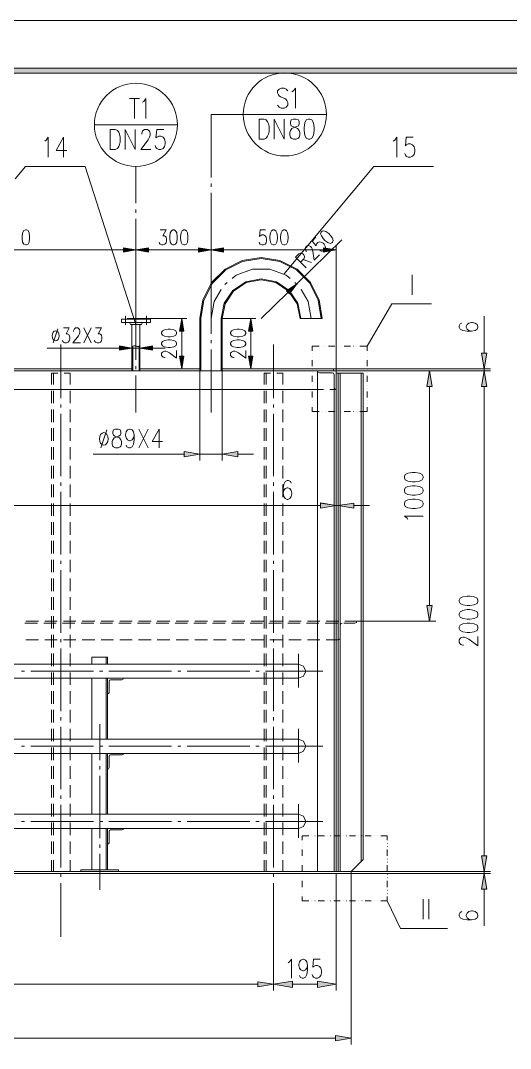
# Model space of a CAD drawing. Header units: millimetres. Extents: x 0 to 829, y 0 to 586.
# Drawn here: x 450.8 to 547.3, y 383.3 to 585.6 of the extents above; entities that cross this region are included whole.
import ezdxf

# ---------------------------------------------------------------- set-up
doc = ezdxf.new("R2010")
doc.units = ezdxf.units.MM

msp = doc.modelspace()

# ---------------------------------------------------------------- hatches: boundary and pattern name
h = msp.add_hatch(color=0)
h.dxf.hatch_style = 2
h.paths.add_polyline_path([(819.788528, 576.266028), (818.80075, 575.281778), (25.142472, 575.281778), (24.154694, 576.266028)])
h = msp.add_hatch(color=0)
h.dxf.hatch_style = 2
h.paths.add_polyline_path([(471.1065, 540.882417), (473.572417, 540.473194), (471.1065, 540.060444)])
h = msp.add_hatch(color=0)
h.dxf.hatch_style = 2
h.paths.add_polyline_path([(476.038333, 540.868306), (473.572417, 540.459083), (476.038333, 540.049861)])
h = msp.add_hatch(color=0)
h.dxf.hatch_style = 2
h.paths.add_polyline_path([(485.894944, 540.868306), (488.360861, 540.459083), (485.894944, 540.049861)])
h = msp.add_hatch(color=0)
h.dxf.hatch_style = 2
h.paths.add_polyline_path([(490.826778, 540.868306), (488.360861, 540.459083), (490.826778, 540.049861)])
h = msp.add_hatch(color=0)
h.dxf.hatch_style = 2
h.paths.add_polyline_path([(510.543528, 540.868306), (513.009444, 540.459083), (510.543528, 540.049861)])
h = msp.add_hatch(color=0)
h.dxf.hatch_style = 2
h.paths.add_polyline_path([(503.230444, 532.398111), (505.283611, 533.823333), (503.805472, 531.808972)])
h = msp.add_hatch(color=0)
h.dxf.hatch_style = 2
h.paths.add_polyline_path([(482.162556, 524.481778), (482.575306, 526.947694), (482.984528, 524.481778)])
h = msp.add_hatch(color=0)
h.dxf.hatch_style = 2
h.paths.add_polyline_path([(495.758611, 524.481778), (496.167833, 526.947694), (496.580583, 524.481778)])
h = msp.add_hatch(color=0)
h.dxf.hatch_style = 2
h.paths.add_polyline_path([(470.319806, 521.571361), (472.782194, 521.158611), (470.319806, 520.749389)])
h = msp.add_hatch(color=0)
h.dxf.hatch_style = 2
h.paths.add_polyline_path([(476.825028, 521.571361), (474.359111, 521.158611), (476.825028, 520.749389)])
h = msp.add_hatch(color=0)
h.dxf.hatch_style = 2
h.paths.add_polyline_path([(541.647944, 520.167306), (542.163, 517.087556), (542.674528, 520.167306)])
h = msp.add_hatch(color=0)
h.dxf.hatch_style = 2
h.paths.add_polyline_path([(482.162556, 519.553472), (482.575306, 517.087556), (482.984528, 519.553472)])
h = msp.add_hatch(color=0)
h.dxf.hatch_style = 2
h.paths.add_polyline_path([(495.758611, 519.553472), (496.167833, 517.087556), (496.580583, 519.553472)])
h = msp.add_hatch(color=0)
h.dxf.hatch_style = 2
h.paths.add_polyline_path([(530.867056, 513.612694), (531.382111, 516.692444), (531.893639, 513.612694)])
h = msp.add_hatch(color=0)
h.dxf.hatch_style = 2
h.paths.add_polyline_path([(541.647944, 513.612694), (542.163, 516.692444), (542.674528, 513.612694)])
h = msp.add_hatch(color=0)
h.dxf.hatch_style = 2
h.paths.add_polyline_path([(541.647944, 513.612694), (542.163, 516.692444), (542.674528, 513.612694)])
h = msp.add_hatch(color=0)
h.dxf.hatch_style = 2
h.paths.add_polyline_path([(483.086833, 500.785694), (486.166583, 500.270639), (483.086833, 499.759111)])
h = msp.add_hatch(color=0)
h.dxf.hatch_style = 2
h.paths.add_polyline_path([(493.634889, 500.785694), (490.555139, 500.270639), (493.634889, 499.759111)])
h = msp.add_hatch(color=0)
h.dxf.hatch_style = 2
h.paths.add_polyline_path([(509.926167, 490.657444), (513.009444, 490.142389), (509.926167, 489.630861)])
h = msp.add_hatch(color=0)
h.dxf.hatch_style = 2
h.paths.add_polyline_path([(509.926167, 490.643333), (513.009444, 490.131806), (509.926167, 489.61675)])
h = msp.add_hatch(color=0)
h.dxf.hatch_style = 2
h.paths.add_polyline_path([(516.484306, 490.643333), (513.401028, 490.131806), (516.484306, 489.61675)])
h = msp.add_hatch(color=0)
h.dxf.hatch_style = 2
h.paths.add_polyline_path([(530.867056, 470.478556), (531.382111, 467.398806), (531.893639, 470.478556)])
h = msp.add_hatch(color=0)
h.dxf.hatch_style = 2
h.paths.add_polyline_path([(517.101667, 467.385753), (517.088614, 467.398806), (517.101667, 467.411858), (517.114719, 467.398806)])
h = msp.add_hatch(color=0)
h.dxf.hatch_style = 2
h.paths.add_polyline_path([(541.647944, 421.181389), (542.163, 418.101639), (542.674528, 421.181389)])
h = msp.add_hatch(color=0)
h.dxf.hatch_style = 2
h.paths.add_polyline_path([(541.647944, 421.181389), (542.163, 418.101639), (542.674528, 421.181389)])
h = msp.add_hatch(color=0)
h.dxf.hatch_style = 2
h.paths.add_polyline_path([(541.647944, 414.626778), (542.163, 417.706528), (542.674528, 414.626778)])
h = msp.add_hatch(color=0)
h.dxf.hatch_style = 2
h.paths.add_polyline_path([(497.603639, 396.395222), (500.683389, 395.880167), (497.603639, 395.368639)])
h = msp.add_hatch(color=0)
h.dxf.hatch_style = 2
h.paths.add_polyline_path([(504.3805, 396.497528), (500.683389, 395.880167), (504.3805, 395.266333)])
h = msp.add_hatch(color=0)
h.dxf.hatch_style = 2
h.paths.add_polyline_path([(509.312333, 396.497528), (513.009444, 395.880167), (509.312333, 395.266333)])
h = msp.add_hatch(color=0)
h.dxf.hatch_style = 2
h.paths.add_polyline_path([(512.885972, 385.769556), (515.965722, 385.2545), (512.885972, 384.742972)])

# ---------------------------------------------------------------- linework, layer by layer
at = {"color": 0, "lineweight": 0}
for points in [[(0, 0), (0, 585.632278), (829.154778, 585.632278), (829.154778, 0)], [(819.788528, 576.266028), (818.80075, 575.281778), (25.142472, 575.281778), (24.154694, 576.266028)], [(497.822361, 562.306611), (497.822361, 566.247139), (498.806611, 566.247139), (499.229944, 566.060167), (499.512167, 565.686222), (499.653278, 565.30875), (499.790861, 564.747833), (499.790861, 563.805917), (499.653278, 563.245), (499.512167, 562.867528), (499.229944, 562.493583), (498.806611, 562.306611)], [(504.581583, 566.247139), (504.15825, 566.060167), (504.017139, 565.686222), (504.017139, 565.30875), (504.15825, 564.934806), (504.440472, 564.747833), (505.004917, 564.557333), (505.424722, 564.370361), (505.706944, 563.996417), (505.848056, 563.618944), (505.848056, 563.0545), (505.706944, 562.680556), (505.565833, 562.493583), (505.146028, 562.306611), (504.581583, 562.306611), (504.15825, 562.493583), (504.017139, 562.680556), (503.876028, 563.0545), (503.876028, 563.618944), (504.017139, 563.996417), (504.299361, 564.370361), (504.722694, 564.557333), (505.287139, 564.747833), (505.565833, 564.934806), (505.706944, 565.30875), (505.706944, 565.686222), (505.565833, 566.060167), (505.146028, 566.247139)], [(507.537861, 566.247139), (507.118056, 566.060167), (506.835833, 565.495722), (506.694722, 564.557333), (506.694722, 563.996417), (506.835833, 563.0545), (507.118056, 562.493583), (507.537861, 562.306611), (507.820083, 562.306611), (508.243417, 562.493583), (508.525639, 563.0545), (508.66675, 563.996417), (508.66675, 564.557333), (508.525639, 565.495722), (508.243417, 566.060167), (507.820083, 566.247139)], [(468.499472, 560.2605), (468.499472, 564.204556), (469.483722, 564.204556), (469.907056, 564.014056), (470.189278, 563.640111), (470.330389, 563.262639), (470.467972, 562.701722), (470.467972, 561.763333), (470.330389, 561.198889), (470.189278, 560.821417), (469.907056, 560.447472), (469.483722, 560.2605)], [(451.777806, 544.41725), (451.460306, 544.276139), (451.248639, 543.852806), (451.142806, 543.14725), (451.142806, 542.727444), (451.248639, 542.021889), (451.460306, 541.598556), (451.777806, 541.457444), (451.985944, 541.457444), (452.303444, 541.598556), (452.515111, 542.021889), (452.620944, 542.727444), (452.620944, 543.14725), (452.515111, 543.852806), (452.303444, 544.276139), (451.985944, 544.41725)], [(480.860806, 544.403139), (480.543306, 544.262028), (480.331639, 543.838694), (480.225806, 543.136667), (480.225806, 542.713333), (480.331639, 542.007778), (480.543306, 541.584444), (480.860806, 541.446861), (481.072472, 541.446861), (481.389972, 541.584444), (481.601639, 542.007778), (481.703944, 542.713333), (481.703944, 543.136667), (481.601639, 543.838694), (481.389972, 544.262028), (481.072472, 544.403139)], [(482.973944, 544.403139), (482.656444, 544.262028), (482.444778, 543.838694), (482.338944, 543.136667), (482.338944, 542.713333), (482.444778, 542.007778), (482.656444, 541.584444), (482.973944, 541.446861), (483.185611, 541.446861), (483.503111, 541.584444), (483.71125, 542.007778), (483.817083, 542.713333), (483.817083, 543.136667), (483.71125, 543.838694), (483.503111, 544.262028), (483.185611, 544.403139)], [(500.577556, 544.403139), (500.263583, 544.262028), (500.051917, 543.838694), (499.946083, 543.136667), (499.946083, 542.713333), (500.051917, 542.007778), (500.263583, 541.584444), (500.577556, 541.446861), (500.789222, 541.446861), (501.106722, 541.584444), (501.318389, 542.007778), (501.424222, 542.713333), (501.424222, 543.136667), (501.318389, 543.838694), (501.106722, 544.262028), (500.789222, 544.403139)], [(502.690694, 544.403139), (502.373194, 544.262028), (502.165056, 543.838694), (502.059222, 543.136667), (502.059222, 542.713333), (502.165056, 542.007778), (502.373194, 541.584444), (502.690694, 541.446861), (502.902361, 541.446861), (503.219861, 541.584444), (503.431528, 542.007778), (503.537361, 542.713333), (503.537361, 543.136667), (503.431528, 543.838694), (503.219861, 544.262028), (502.902361, 544.403139)], [(510.074333, 543.993917), (509.947333, 543.672889), (510.088444, 543.221333), (510.504722, 542.642778), (510.801056, 542.342917), (511.3655, 541.909), (511.813528, 541.753778), (512.138083, 541.87725), (512.289778, 542.021889), (512.420306, 542.346444), (512.275667, 542.794472), (511.859389, 543.373028), (511.566583, 543.676417), (510.998611, 544.106806), (510.550583, 544.262028), (510.226028, 544.142083)], [(471.1065, 540.882417), (473.572417, 540.473194), (471.1065, 540.060444)], [(476.038333, 540.868306), (473.572417, 540.459083), (476.038333, 540.049861)], [(485.894944, 540.868306), (488.360861, 540.459083), (485.894944, 540.049861)], [(490.826778, 540.868306), (488.360861, 540.459083), (490.826778, 540.049861)], [(510.543528, 540.868306), (513.009444, 540.459083), (510.543528, 540.049861)], [(503.230444, 532.398111), (505.283611, 533.823333), (503.805472, 531.808972)], [(482.162556, 524.481778), (482.575306, 526.947694), (482.984528, 524.481778)], [(495.758611, 524.481778), (496.167833, 526.947694), (496.580583, 524.481778)], [(478.63125, 524.023167), (478.772361, 523.705667), (479.192167, 523.497528), (479.897722, 523.391694), (480.321056, 523.391694), (481.023083, 523.497528), (481.446417, 523.705667), (481.587528, 524.023167), (481.587528, 524.234833), (481.446417, 524.552333), (481.023083, 524.764), (480.321056, 524.869833), (479.897722, 524.869833), (479.192167, 524.764), (478.772361, 524.552333), (478.63125, 524.234833)], [(492.223778, 524.023167), (492.364889, 523.705667), (492.788222, 523.497528), (493.493778, 523.391694), (493.913583, 523.391694), (494.619139, 523.497528), (495.042472, 523.705667), (495.183583, 524.023167), (495.183583, 524.234833), (495.042472, 524.552333), (494.619139, 524.764), (493.913583, 524.869833), (493.493778, 524.869833), (492.788222, 524.764), (492.364889, 524.552333), (492.223778, 524.234833)], [(478.63125, 521.910028), (478.772361, 521.596056), (479.192167, 521.384389), (479.897722, 521.278556), (480.321056, 521.278556), (481.023083, 521.384389), (481.446417, 521.596056), (481.587528, 521.910028), (481.587528, 522.121694), (481.446417, 522.439194), (481.023083, 522.650861), (480.321056, 522.756694), (479.897722, 522.756694), (479.192167, 522.650861), (478.772361, 522.439194), (478.63125, 522.121694)], [(492.223778, 521.910028), (492.364889, 521.596056), (492.788222, 521.384389), (493.493778, 521.278556), (493.913583, 521.278556), (494.619139, 521.384389), (495.042472, 521.596056), (495.183583, 521.910028), (495.183583, 522.121694), (495.042472, 522.439194), (494.619139, 522.650861), (493.913583, 522.756694), (493.493778, 522.756694), (492.788222, 522.650861), (492.364889, 522.439194), (492.223778, 522.121694)], [(470.319806, 521.571361), (472.782194, 521.158611), (470.319806, 520.749389)], [(476.825028, 521.571361), (474.359111, 521.158611), (476.825028, 520.749389)], [(541.647944, 520.167306), (542.163, 517.087556), (542.674528, 520.167306)], [(482.162556, 519.553472), (482.575306, 517.087556), (482.984528, 519.553472)], [(495.758611, 519.553472), (496.167833, 517.087556), (496.580583, 519.553472)], [(530.867056, 513.612694), (531.382111, 516.692444), (531.893639, 513.612694)], [(541.647944, 513.612694), (542.163, 516.692444), (542.674528, 513.612694)], [(541.647944, 513.612694), (542.163, 516.692444), (542.674528, 513.612694)], [(469.529583, 505.202472), (469.134472, 505.026083), (469.000417, 504.673306), (469.000417, 504.320528), (469.134472, 503.96775), (469.399056, 503.791361), (469.924694, 503.6185), (470.323333, 503.442111), (470.584389, 503.089333), (470.718444, 502.736556), (470.718444, 502.207389), (470.584389, 501.854611), (470.453861, 501.68175), (470.05875, 501.505361), (469.529583, 501.505361), (469.134472, 501.68175), (469.000417, 501.854611), (468.869889, 502.207389), (468.869889, 502.736556), (469.000417, 503.089333), (469.265, 503.442111), (469.660111, 503.6185), (470.189278, 503.791361), (470.453861, 503.96775), (470.584389, 504.320528), (470.584389, 504.673306), (470.453861, 505.026083), (470.05875, 505.202472)], [(483.086833, 500.785694), (486.166583, 500.270639), (483.086833, 499.759111)], [(493.634889, 500.785694), (490.555139, 500.270639), (493.634889, 499.759111)], [(526.450278, 495.610444), (526.626667, 495.215333), (527.155833, 494.95075), (528.037778, 494.816694), (528.563417, 494.816694), (529.445361, 494.95075), (529.974528, 495.215333), (530.150917, 495.610444), (530.150917, 495.875028), (529.974528, 496.270139), (529.445361, 496.534722), (528.563417, 496.66525), (528.037778, 496.66525), (527.155833, 496.534722), (526.626667, 496.270139), (526.450278, 495.875028)], [(526.450278, 492.968139), (526.626667, 492.573028), (527.155833, 492.308444), (528.037778, 492.177917), (528.563417, 492.177917), (529.445361, 492.308444), (529.974528, 492.573028), (530.150917, 492.968139), (530.150917, 493.232722), (529.974528, 493.631361), (529.445361, 493.892417), (528.563417, 494.026472), (528.037778, 494.026472), (527.155833, 493.892417), (526.626667, 493.631361), (526.450278, 493.232722)], [(509.926167, 490.657444), (513.009444, 490.142389), (509.926167, 489.630861)], [(509.926167, 490.643333), (513.009444, 490.131806), (509.926167, 489.61675)], [(516.484306, 490.643333), (513.401028, 490.131806), (516.484306, 489.61675)], [(526.450278, 490.329361), (526.626667, 489.930722), (527.155833, 489.669667), (528.037778, 489.535611), (528.563417, 489.535611), (529.445361, 489.669667), (529.974528, 489.930722), (530.150917, 490.329361), (530.150917, 490.593944), (529.974528, 490.989056), (529.445361, 491.253639), (528.563417, 491.384167), (528.037778, 491.384167), (527.155833, 491.253639), (526.626667, 490.989056), (526.450278, 490.593944)], [(537.234694, 471.226444), (537.407556, 470.831333), (537.936722, 470.56675), (538.818667, 470.432694), (539.344306, 470.432694), (540.22625, 470.56675), (540.755417, 470.831333), (540.931806, 471.226444), (540.931806, 471.491028), (540.755417, 471.886139), (540.22625, 472.150722), (539.344306, 472.28125), (538.818667, 472.28125), (537.936722, 472.150722), (537.407556, 471.886139), (537.234694, 471.491028)], [(530.867056, 470.478556), (531.382111, 467.398806), (531.893639, 470.478556)], [(537.234694, 468.584139), (537.407556, 468.189028), (537.936722, 467.924444), (538.818667, 467.793917), (539.344306, 467.793917), (540.22625, 467.924444), (540.755417, 468.189028), (540.931806, 468.584139), (540.931806, 468.848722), (540.755417, 469.247361), (540.22625, 469.508417), (539.344306, 469.642472), (538.818667, 469.642472), (537.936722, 469.508417), (537.407556, 469.247361), (537.234694, 468.848722)], [(537.234694, 465.945361), (537.407556, 465.55025), (537.936722, 465.285667), (538.818667, 465.151611), (539.344306, 465.151611), (540.22625, 465.285667), (540.755417, 465.55025), (540.931806, 465.945361), (540.931806, 466.209944), (540.755417, 466.605056), (540.22625, 466.869639), (539.344306, 467.000167), (538.818667, 467.000167), (537.936722, 466.869639), (537.407556, 466.605056), (537.234694, 466.209944)], [(541.647944, 421.181389), (542.163, 418.101639), (542.674528, 421.181389)], [(541.647944, 421.181389), (542.163, 418.101639), (542.674528, 421.181389)], [(541.647944, 414.626778), (542.163, 417.706528), (542.674528, 414.626778)], [(497.603639, 396.395222), (500.683389, 395.880167), (497.603639, 395.368639)], [(504.3805, 396.497528), (500.683389, 395.880167), (504.3805, 395.266333)], [(509.312333, 396.497528), (513.009444, 395.880167), (509.312333, 395.266333)], [(512.885972, 385.769556), (515.965722, 385.2545), (512.885972, 384.742972)]]:
    msp.add_lwpolyline(points, close=True, dxfattribs=at)
for points in [[(503.456222, 571.764583), (503.174, 572.138528), (502.750667, 572.329028), (502.186222, 572.329028), (501.762889, 572.138528), (501.484194, 571.764583), (501.484194, 571.390639), (501.621778, 571.013167), (501.762889, 570.826194), (502.045111, 570.639222), (502.891778, 570.26175), (503.174, 570.074778), (503.315111, 569.887806), (503.456222, 569.510333), (503.456222, 568.949417), (503.174, 568.571944), (502.750667, 568.384972), (502.186222, 568.384972), (501.762889, 568.571944), (501.484194, 568.949417)], [(504.299361, 571.577611), (504.581583, 571.764583), (505.004917, 572.329028), (505.004917, 568.384972)], [(472.298889, 570.282917), (474.270917, 570.282917)], [(473.286667, 570.282917), (473.286667, 566.338861)], [(474.835361, 569.5315), (475.117583, 569.718472), (475.540917, 570.282917), (475.540917, 566.338861)], [(488.360861, 567.157306), (488.360861, 554.760694)], [(488.360861, 567.157306), (511.076222, 567.157306)], [(465.387972, 565.111194), (481.753333, 565.111194)], [(500.778639, 562.306611), (500.778639, 566.247139), (502.750667, 562.306611), (502.750667, 566.247139)], [(455.601917, 561.915028), (455.884139, 562.102), (456.303944, 562.666444), (456.303944, 558.722389)], [(459.26375, 562.666444), (457.856167, 560.034722), (459.965778, 560.034722)], [(459.26375, 562.666444), (459.26375, 558.722389)], [(471.45575, 560.2605), (471.45575, 564.204556), (473.427778, 560.2605), (473.427778, 564.204556)], [(474.69425, 563.262639), (474.69425, 563.453139), (474.835361, 563.827083), (474.976472, 564.014056), (475.258694, 564.204556), (475.823139, 564.204556), (476.101833, 564.014056), (476.242944, 563.827083), (476.384056, 563.453139), (476.384056, 563.075667), (476.242944, 562.701722), (475.96425, 562.137278), (474.553139, 560.2605), (476.525167, 560.2605)], [(479.061639, 564.204556), (477.654056, 564.204556), (477.512944, 562.511222), (477.654056, 562.701722), (478.073861, 562.888694), (478.497194, 562.888694), (478.920528, 562.701722), (479.20275, 562.32425), (479.343861, 561.763333), (479.343861, 561.385861), (479.20275, 560.821417), (478.920528, 560.447472), (478.497194, 560.2605), (478.073861, 560.2605), (477.654056, 560.447472), (477.512944, 560.634444), (477.371833, 561.011917)], [(524.270111, 561.915028), (524.548806, 562.102), (524.972139, 562.666444), (524.972139, 558.722389)], [(528.210639, 562.666444), (526.803056, 562.666444), (526.661944, 560.973111), (526.803056, 561.163611), (527.226389, 561.350583), (527.649722, 561.350583), (528.073056, 561.163611), (528.35175, 560.786139), (528.492861, 560.221694), (528.492861, 559.84775), (528.35175, 559.283306), (528.073056, 558.909361), (527.649722, 558.722389), (527.226389, 558.722389), (526.803056, 558.909361), (526.661944, 559.096333), (526.520833, 559.473806)], [(451.813083, 556.884417), (449.763444, 554.453778)], [(451.813083, 556.884417), (463.567639, 556.884417)], [(473.572417, 525.762361), (463.567639, 556.884417)], [(473.572417, 556.92675), (473.572417, 549.645417)], [(502.76125, 535.770667), (520.410722, 556.884417)], [(520.410722, 556.884417), (532.16175, 556.884417)], [(488.360861, 553.5295), (488.360861, 552.912139)], [(488.360861, 551.680944), (488.360861, 539.354889)], [(473.572417, 548.414222), (473.572417, 547.796861)], [(473.572417, 546.565667), (473.572417, 534.243139)], [(478.324333, 544.403139), (479.4885, 544.403139), (478.8535, 543.277778), (479.171, 543.277778), (479.382667, 543.136667), (479.4885, 542.995556), (479.594333, 542.572222), (479.594333, 542.29), (479.4885, 541.866667), (479.276833, 541.584444), (478.959333, 541.446861), (478.641833, 541.446861), (478.324333, 541.584444), (478.2185, 541.725556), (478.112667, 542.007778)], [(499.099417, 544.403139), (498.044611, 544.403139), (497.938778, 543.136667), (498.044611, 543.277778), (498.362111, 543.415361), (498.676083, 543.415361), (498.993583, 543.277778), (499.20525, 542.995556), (499.311083, 542.572222), (499.311083, 542.29), (499.20525, 541.866667), (498.993583, 541.584444), (498.676083, 541.446861), (498.362111, 541.446861), (498.044611, 541.584444), (497.938778, 541.725556), (497.832944, 542.007778)], [(505.283611, 533.823333), (514.138333, 542.445222)], [(509.016, 542.963806), (508.257528, 542.2265), (509.068917, 541.245778), (509.044222, 541.418639), (509.17475, 541.739667), (509.400528, 541.961917), (509.725083, 542.081861), (510.074333, 542.028944), (510.44475, 541.799639), (510.642306, 541.595028), (510.861028, 541.221083), (510.903361, 540.871833), (510.776361, 540.550806), (510.550583, 540.328556), (510.2225, 540.208611), (510.049639, 540.236833), (509.778, 540.363833)], [(471.1065, 540.473194), (426.741167, 540.473194)], [(473.572417, 538.166028), (473.572417, 541.457444)], [(473.572417, 526.947694), (473.572417, 541.446861)], [(476.038333, 540.459083), (485.894944, 540.459083)], [(488.360861, 526.947694), (488.360861, 541.446861)], [(488.360861, 526.947694), (488.360861, 541.446861)], [(490.826778, 540.459083), (510.543528, 540.459083)], [(507.160389, 540.173333), (507.061611, 540.275639), (506.941667, 540.550806), (506.9205, 540.723667), (506.973417, 540.974139), (507.273278, 541.266944), (507.52375, 541.312806), (507.700139, 541.288111), (507.971778, 541.157583), (508.165806, 540.9565), (508.289278, 540.681333), (508.430389, 540.233306), (508.656167, 538.487056), (509.718028, 539.517167)], [(513.009444, 516.692444), (513.009444, 541.446861)], [(510.271889, 526.947694), (509.68275, 530.6695), (507.971778, 534.031472), (505.304778, 536.698472), (501.942806, 538.409444), (498.221, 538.998583), (494.495667, 538.409444), (491.133694, 536.698472), (488.470222, 534.031472), (486.755722, 530.6695), (486.166583, 526.947694)], [(510.074333, 526.947694), (509.495778, 530.609528), (507.8095, 533.915056), (505.188361, 536.536194), (501.882833, 538.222472), (498.221, 538.801028), (494.555639, 538.222472), (491.250111, 536.536194), (488.628972, 533.915056), (486.942694, 530.609528), (486.364139, 526.947694)], [(507.068667, 536.938361), (505.004917, 539.058556), (505.685778, 539.721778), (506.010333, 539.841722), (506.183194, 539.8135), (506.458361, 539.6865), (506.652389, 539.481889), (506.775861, 539.206722), (506.797028, 539.033861), (506.6665, 538.712833), (505.985639, 538.049611)], [(506.518333, 538.564667), (508.127, 537.968472)], [(488.360861, 538.123694), (488.360861, 537.506333)], [(503.936, 534.825222), (503.149306, 535.484917), (499.931972, 536.656139), (496.5065, 536.656139), (493.289167, 535.484917), (492.502472, 534.825222)], [(488.360861, 536.275139), (488.360861, 523.952611)], [(506.080889, 526.947694), (505.484694, 529.956889), (503.780778, 532.507472), (501.230194, 534.211389), (498.221, 534.807583), (495.211806, 534.211389), (492.661222, 532.507472), (490.953778, 529.956889), (490.357583, 526.947694)], [(505.886861, 526.947694), (505.30125, 529.879278), (503.639667, 532.366361), (501.152583, 534.027944), (498.221, 534.613556), (495.285889, 534.027944), (492.798806, 532.366361), (491.137222, 529.879278), (490.555139, 526.947694)], [(527.967222, 531.625528), (527.967222, 535.566056)], [(473.572417, 533.008417), (473.572417, 532.394583)], [(490.325833, 532.690917), (488.953528, 530.32025), (488.360861, 526.947694)], [(491.560556, 534.031472), (491.087833, 533.636361)], [(505.350639, 533.636361), (504.877917, 534.031472)], [(508.077611, 526.947694), (507.484944, 530.32025), (506.112639, 532.690917)], [(473.572417, 531.159861), (473.572417, 518.837333)], [(498.221, 526.947694), (503.516194, 532.105306)], [(519.094861, 521.500806), (523.956139, 529.829889)], [(523.956139, 529.829889), (531.805444, 529.829889)], [(470.736083, 526.848917), (476.405222, 526.848917)], [(470.736083, 526.848917), (470.736083, 526.157472)], [(471.476917, 527.490972), (471.476917, 525.734139)], [(471.896722, 526.947694), (475.248111, 526.947694)], [(471.896722, 526.947694), (471.896722, 526.848917)], [(475.248111, 526.947694), (483.559556, 526.947694)], [(475.248111, 526.947694), (475.248111, 526.848917)], [(475.667917, 527.52625), (475.667917, 525.734139)], [(476.405222, 526.848917), (476.405222, 526.157472)], [(486.166583, 526.947694), (486.166583, 516.692444)], [(486.364139, 526.947694), (486.364139, 516.692444)], [(490.357583, 526.947694), (490.357583, 516.692444)], [(490.555139, 526.947694), (497.155611, 526.947694)], [(490.555139, 526.947694), (490.555139, 516.692444)], [(505.886861, 526.947694), (510.271889, 526.947694)], [(537.760333, 526.06575), (537.407556, 525.935222), (537.234694, 525.536583), (537.234694, 525.275528), (537.407556, 524.876889), (537.936722, 524.612306), (538.818667, 524.481778), (539.697083, 524.481778), (540.402639, 524.612306), (540.755417, 524.876889), (540.931806, 525.275528), (540.931806, 525.406056), (540.755417, 525.801167), (540.402639, 526.06575), (539.873472, 526.199806), (539.697083, 526.199806), (539.167917, 526.06575), (538.818667, 525.801167), (538.642278, 525.406056), (538.642278, 525.275528), (538.818667, 524.876889), (539.167917, 524.612306), (539.697083, 524.481778)], [(542.163, 520.167306), (542.163, 527.431)], [(458.205417, 524.961556), (457.256444, 522.146389)], [(459.26375, 525.102667), (460.424389, 525.102667), (459.789389, 523.977306), (460.106889, 523.977306), (460.318556, 523.836194), (460.424389, 523.695083), (460.530222, 523.27175), (460.530222, 522.993056), (460.424389, 522.569722), (460.212722, 522.2875), (459.895222, 522.146389), (459.577722, 522.146389), (459.26375, 522.2875), (459.157917, 522.428611), (459.052083, 522.710833)], [(461.267528, 524.400639), (461.267528, 524.54175), (461.373361, 524.823972), (461.479194, 524.961556), (461.690861, 525.102667), (462.114194, 525.102667), (462.325861, 524.961556), (462.431694, 524.823972), (462.537528, 524.54175), (462.537528, 524.259528), (462.431694, 523.977306), (462.220028, 523.553972), (461.161694, 522.146389), (462.643361, 522.146389)], [(463.274833, 522.146389), (464.7565, 525.102667)], [(463.274833, 525.102667), (464.7565, 522.146389)], [(465.599639, 525.102667), (466.760278, 525.102667), (466.128806, 523.977306), (466.446306, 523.977306), (466.657972, 523.836194), (466.760278, 523.695083), (466.866111, 523.27175), (466.866111, 522.993056), (466.760278, 522.569722), (466.552139, 522.2875), (466.234639, 522.146389), (465.917139, 522.146389), (465.599639, 522.2875), (465.493806, 522.428611), (465.387972, 522.710833)], [(470.736083, 526.157472), (476.405222, 526.157472)], [(472.291833, 526.157472), (472.489389, 525.762361)], [(472.489389, 525.762361), (474.655444, 525.762361)], [(472.782194, 525.762361), (472.782194, 520.174361)], [(472.782194, 525.762361), (472.782194, 516.692444)], [(474.359111, 525.762361), (474.359111, 520.174361)], [(474.359111, 525.762361), (474.359111, 516.692444)], [(474.853, 526.157472), (474.655444, 525.762361)], [(482.575306, 524.481778), (482.575306, 519.553472)], [(496.167833, 524.481778), (496.167833, 519.553472)], [(488.360861, 522.717889), (488.360861, 522.104056)], [(470.319806, 521.158611), (456.057, 521.158611)], [(458.783972, 521.846528), (458.783972, 511.302)], [(473.572417, 521.55725), (473.149083, 521.596056), (472.782194, 521.377333)], [(474.359111, 521.158611), (472.782194, 521.158611)], [(472.930361, 521.507861), (472.930361, 516.692444)], [(473.572417, 521.55725), (473.837, 521.433778), (474.126278, 521.462), (474.359111, 521.634861)], [(474.210944, 521.504333), (474.210944, 516.692444)], [(476.825028, 521.158611), (479.290944, 521.158611)], [(479.333278, 519.27125), (479.192167, 519.27125), (478.913472, 519.377083), (478.772361, 519.482917), (478.63125, 519.694583), (478.63125, 520.114389), (478.772361, 520.326056), (478.913472, 520.431889), (479.192167, 520.537722), (479.474389, 520.537722), (479.756611, 520.431889), (480.179944, 520.220222), (481.587528, 519.165417), (481.587528, 520.643556)], [(488.360861, 520.869333), (488.360861, 508.47625)], [(492.929333, 519.27125), (492.788222, 519.27125), (492.506, 519.377083), (492.364889, 519.482917), (492.223778, 519.694583), (492.223778, 520.114389), (492.364889, 520.326056), (492.506, 520.431889), (492.788222, 520.537722), (493.070444, 520.537722), (493.352667, 520.431889), (493.772472, 520.220222), (495.183583, 519.165417), (495.183583, 520.643556)], [(500.683389, 521.846528), (500.683389, 511.302)], [(508.268111, 521.500806), (509.675694, 521.500806)], [(508.268111, 520.632972), (508.268111, 521.500806)], [(510.293056, 521.500806), (510.310694, 521.500806)], [(510.910417, 521.500806), (510.928056, 521.500806)], [(511.52425, 521.500806), (512.758972, 521.500806)], [(513.372806, 521.500806), (513.390444, 521.500806)], [(513.990167, 521.500806), (514.007806, 521.500806)], [(514.607528, 521.500806), (515.838722, 521.500806)], [(516.456083, 521.500806), (516.473722, 521.500806)], [(517.069917, 521.500806), (517.087556, 521.500806)], [(517.687278, 521.500806), (519.094861, 521.500806), (519.094861, 520.632972)], [(508.268111, 520.019139), (508.28575, 520.019139)], [(508.268111, 519.401778), (508.28575, 519.401778)], [(508.268111, 517.553222), (508.268111, 518.784417)], [(519.094861, 520.019139), (519.1125, 520.019139)], [(519.094861, 519.401778), (519.1125, 519.401778)], [(519.094861, 518.784417), (519.094861, 517.553222)], [(112.701917, 516.692444), (513.009444, 516.692444)], [(436.700083, 517.087556), (472.782194, 517.087556)], [(456.935417, 516.198556), (456.935417, 513.983111)], [(456.935417, 516.198556), (458.166611, 516.198556)], [(457.330528, 516.198556), (457.330528, 513.983111)], [(459.397806, 516.198556), (460.632528, 516.198556)], [(460.632528, 516.198556), (460.632528, 513.983111)], [(473.572417, 517.606139), (473.572417, 516.988778)], [(474.359111, 517.087556), (483.559556, 517.087556)], [(474.359111, 517.087556), (486.166583, 517.087556)], [(486.166583, 516.692444), (486.166583, 499.039444)], [(490.555139, 517.087556), (512.515556, 517.087556)], [(490.555139, 517.087556), (497.155611, 517.087556)], [(490.555139, 516.692444), (490.555139, 499.039444)], [(498.834833, 516.198556), (498.834833, 513.983111)], [(498.834833, 516.198556), (500.069556, 516.198556)], [(499.229944, 516.198556), (499.229944, 513.983111)], [(501.30075, 516.198556), (502.531944, 516.198556)], [(502.531944, 516.198556), (502.531944, 513.983111)], [(508.268111, 516.935861), (508.28575, 516.935861)], [(508.268111, 516.322028), (508.28575, 516.322028)], [(509.312333, 516.692444), (509.312333, 418.101639)], [(509.312333, 516.692444), (509.425222, 516.41375), (509.703917, 516.297333)], [(512.219222, 516.297333), (509.703917, 516.297333)], [(512.614333, 515.90575), (512.497917, 516.184444), (512.219222, 516.297333)], [(512.515556, 517.087556), (543.394194, 517.087556)], [(512.515556, 517.087556), (512.515556, 516.692444)], [(513.009444, 516.692444), (543.394194, 516.692444)], [(513.009444, 516.692444), (513.009444, 418.101639)], [(513.009444, 516.692444), (543.394194, 516.692444)], [(518.332861, 516.198556), (513.009444, 516.198556)], [(513.401028, 516.198556), (513.401028, 418.101639)], [(513.796139, 516.198556), (513.796139, 418.101639)], [(517.93775, 516.198556), (517.93775, 420.073667)], [(518.332861, 516.198556), (518.332861, 420.468778)], [(519.094861, 516.935861), (519.1125, 516.935861)], [(519.094861, 516.322028), (519.1125, 516.322028)], [(520.368389, 516.692444), (532.613306, 516.692444)], [(542.163, 516.692444), (542.163, 517.087556)], [(473.572417, 515.757583), (473.572417, 508.47625)], [(508.268111, 514.473472), (508.268111, 515.704667)], [(512.614333, 515.90575), (512.614333, 513.390444)], [(519.094861, 515.704667), (519.094861, 514.473472)], [(112.701917, 512.995333), (509.312333, 512.995333)], [(456.935417, 512.748389), (456.935417, 510.286)], [(457.330528, 512.748389), (457.330528, 510.286)], [(460.632528, 512.748389), (460.632528, 510.286)], [(498.834833, 512.748389), (498.834833, 510.286)], [(499.229944, 512.748389), (499.229944, 510.286)], [(502.531944, 512.748389), (502.531944, 510.286)], [(508.268111, 513.856111), (508.28575, 513.856111)], [(508.268111, 513.23875), (508.28575, 513.23875)], [(508.268111, 511.390194), (508.268111, 512.624917)], [(509.312333, 512.995333), (510.543528, 512.995333)], [(511.774722, 512.995333), (513.009444, 512.995333)], [(512.614333, 513.390444), (512.614333, 418.101639)], [(512.614333, 513.390444), (512.73075, 513.11175), (513.009444, 512.995333)], [(519.094861, 513.856111), (519.1125, 513.856111)], [(519.094861, 513.23875), (519.1125, 513.23875)], [(519.094861, 512.624917), (519.094861, 511.390194)], [(531.382111, 513.612694), (531.382111, 470.478556)], [(542.163, 513.612694), (542.163, 421.181389)], [(542.163, 513.612694), (542.163, 510.529417)], [(458.783972, 510.067278), (458.783972, 509.453444)], [(500.683389, 510.067278), (500.683389, 509.453444)], [(508.268111, 510.776361), (508.28575, 510.776361)], [(508.268111, 510.159), (508.28575, 510.159)], [(519.094861, 510.776361), (519.1125, 510.776361)], [(519.094861, 510.159), (519.1125, 510.159)], [(456.935417, 509.051278), (456.935417, 506.588889)], [(457.330528, 509.051278), (457.330528, 506.588889)], [(458.783972, 508.218722), (458.783972, 495.896194)], [(460.632528, 509.051278), (460.632528, 506.588889)], [(498.834833, 509.051278), (498.834833, 506.588889)], [(499.229944, 509.051278), (499.229944, 506.588889)], [(500.683389, 508.218722), (500.683389, 495.896194)], [(502.531944, 509.051278), (502.531944, 506.588889)], [(509.675694, 508.673806), (508.268111, 508.673806), (508.268111, 509.541639)], [(510.293056, 508.673806), (510.310694, 508.673806)], [(510.910417, 508.673806), (510.928056, 508.673806)], [(512.758972, 508.673806), (511.52425, 508.673806)], [(513.372806, 508.673806), (513.390444, 508.673806)], [(513.990167, 508.673806), (514.007806, 508.673806)], [(515.838722, 508.673806), (514.607528, 508.673806)], [(516.456083, 508.673806), (516.473722, 508.673806)], [(517.069917, 508.673806), (517.087556, 508.673806)], [(519.094861, 509.541639), (519.094861, 508.673806), (517.687278, 508.673806)], [(456.935417, 505.354167), (456.935417, 502.891778)], [(457.330528, 505.354167), (457.330528, 502.891778)], [(460.632528, 505.354167), (460.632528, 502.891778)], [(467.811556, 505.026083), (466.626222, 501.505361)], [(473.226694, 503.96775), (473.096167, 503.442111), (472.831583, 503.089333), (472.432944, 502.912944), (472.302417, 502.912944), (471.907306, 503.089333), (471.642722, 503.442111), (471.508667, 503.96775), (471.508667, 504.144139), (471.642722, 504.673306), (471.907306, 505.026083), (472.302417, 505.202472), (472.432944, 505.202472), (472.831583, 505.026083), (473.096167, 504.673306), (473.226694, 503.96775), (473.226694, 503.089333), (473.096167, 502.207389), (472.831583, 501.68175), (472.432944, 501.505361), (472.171889, 501.505361), (471.77325, 501.68175), (471.642722, 502.031)], [(474.150972, 501.505361), (475.999528, 505.202472)], [(474.150972, 505.202472), (475.999528, 501.505361)], [(478.112667, 505.202472), (476.793278, 502.736556), (478.772361, 502.736556)], [(478.112667, 505.202472), (478.112667, 501.505361)], [(498.834833, 505.354167), (498.834833, 502.891778)], [(499.229944, 505.354167), (499.229944, 502.891778)], [(502.531944, 505.354167), (502.531944, 502.891778)], [(456.935417, 501.657056), (456.935417, 499.194667)], [(457.330528, 501.657056), (457.330528, 499.194667)], [(460.632528, 501.657056), (460.632528, 499.194667)], [(483.086833, 500.270639), (465.126917, 500.270639)], [(490.555139, 500.270639), (486.166583, 500.270639)], [(493.634889, 500.270639), (496.714639, 500.270639)], [(498.834833, 501.657056), (498.834833, 499.194667)], [(499.229944, 501.657056), (499.229944, 499.194667)], [(502.531944, 501.657056), (502.531944, 499.194667)], [(456.935417, 497.959944), (456.935417, 495.497556)], [(457.330528, 497.959944), (457.330528, 495.497556)], [(460.632528, 497.959944), (460.632528, 495.497556)], [(498.834833, 497.959944), (498.834833, 495.497556)], [(499.229944, 497.959944), (499.229944, 495.497556)], [(502.531944, 497.959944), (502.531944, 495.497556)], [(456.935417, 494.262833), (456.935417, 491.796917)], [(457.330528, 494.262833), (457.330528, 491.796917)], [(458.783972, 494.665), (458.783972, 494.047639)], [(460.632528, 494.262833), (460.632528, 491.796917)], [(498.834833, 494.262833), (498.834833, 491.796917)], [(499.229944, 494.262833), (499.229944, 491.796917)], [(500.683389, 494.665), (500.683389, 494.047639)], [(502.531944, 494.262833), (502.531944, 491.796917)], [(504.161778, 494.534472), (504.03125, 494.883722), (503.632611, 495.060111), (503.368028, 495.060111), (502.972917, 494.883722), (502.708333, 494.358083), (502.577806, 493.476139), (502.577806, 492.597722), (502.708333, 491.892167), (502.972917, 491.539389), (503.368028, 491.363), (503.502083, 491.363), (503.897194, 491.539389), (504.161778, 491.892167), (504.292306, 492.421333), (504.292306, 492.597722), (504.161778, 493.123361), (503.897194, 493.476139), (503.502083, 493.652528), (503.368028, 493.652528), (502.972917, 493.476139), (502.708333, 493.123361), (502.577806, 492.597722)], [(458.783972, 492.816444), (458.783972, 480.490389)], [(500.683389, 492.816444), (500.683389, 480.490389)], [(72.428806, 490.142389), (509.926167, 490.142389)], [(456.935417, 490.565722), (456.935417, 488.099806)], [(457.330528, 490.565722), (457.330528, 488.099806)], [(460.632528, 490.565722), (460.632528, 488.099806)], [(498.834833, 490.565722), (498.834833, 488.099806)], [(499.229944, 490.565722), (499.229944, 488.099806)], [(509.926167, 490.131806), (501.343083, 490.131806)], [(502.531944, 490.565722), (502.531944, 488.099806)], [(513.009444, 447.082333), (513.009444, 491.377111)], [(513.009444, 490.131806), (513.009444, 491.363)], [(513.401028, 490.131806), (513.009444, 490.131806)], [(513.401028, 489.450944), (513.401028, 491.363)], [(516.484306, 490.131806), (519.564056, 490.131806)], [(527.155833, 487.422472), (526.979444, 487.687056), (526.450278, 488.082167), (530.150917, 488.082167)], [(456.935417, 486.868611), (456.935417, 484.402694)], [(457.330528, 486.868611), (457.330528, 484.402694)], [(460.632528, 486.868611), (460.632528, 484.402694)], [(498.834833, 486.868611), (498.834833, 484.402694)], [(499.229944, 486.868611), (499.229944, 484.402694)], [(502.531944, 486.868611), (502.531944, 484.402694)], [(456.935417, 483.1715), (456.935417, 480.705583)], [(457.330528, 483.1715), (457.330528, 480.705583)], [(460.632528, 483.1715), (460.632528, 480.705583)], [(498.834833, 483.1715), (498.834833, 480.705583)], [(499.229944, 483.1715), (499.229944, 480.705583)], [(502.531944, 483.1715), (502.531944, 480.705583)], [(456.935417, 479.474389), (456.935417, 477.008472)], [(457.330528, 479.474389), (457.330528, 477.008472)], [(458.783972, 479.259194), (458.783972, 478.641833)], [(460.632528, 479.474389), (460.632528, 477.008472)], [(498.834833, 479.474389), (498.834833, 477.008472)], [(499.229944, 479.474389), (499.229944, 477.008472)], [(500.683389, 479.259194), (500.683389, 478.641833)], [(502.531944, 479.474389), (502.531944, 477.008472)], [(456.935417, 475.777278), (456.935417, 473.311361)], [(457.330528, 475.777278), (457.330528, 473.311361)], [(458.783972, 477.410639), (458.783972, 465.084583)], [(460.632528, 475.777278), (460.632528, 473.311361)], [(498.834833, 475.777278), (498.834833, 473.311361)], [(499.229944, 475.777278), (499.229944, 473.311361)], [(500.683389, 477.410639), (500.683389, 465.084583)], [(502.531944, 475.777278), (502.531944, 473.311361)], [(456.935417, 472.080167), (456.935417, 469.61425)], [(457.330528, 472.080167), (457.330528, 469.61425)], [(460.632528, 472.080167), (460.632528, 469.61425)], [(498.834833, 472.080167), (498.834833, 469.61425)], [(499.229944, 472.080167), (499.229944, 469.61425)], [(502.531944, 472.080167), (502.531944, 469.61425)], [(456.935417, 468.383056), (456.935417, 465.917139)], [(457.330528, 468.383056), (457.330528, 465.917139)], [(460.632528, 468.383056), (460.632528, 465.917139)], [(498.834833, 468.383056), (498.834833, 465.917139)], [(499.229944, 468.383056), (499.229944, 465.917139)], [(502.531944, 468.383056), (502.531944, 465.917139)], [(451.696667, 467.003694), (454.162583, 467.003694)], [(451.894222, 467.398806), (454.360139, 467.398806)], [(455.393778, 467.003694), (457.859694, 467.003694)], [(455.591333, 467.398806), (458.05725, 467.398806)], [(459.090889, 467.003694), (461.556806, 467.003694)], [(459.288444, 467.398806), (461.754361, 467.398806)], [(462.788, 467.003694), (465.253917, 467.003694)], [(462.985556, 467.398806), (465.451472, 467.398806)], [(466.485111, 467.003694), (468.951028, 467.003694)], [(466.682667, 467.398806), (469.148583, 467.398806)], [(470.182222, 467.003694), (472.648139, 467.003694)], [(470.379778, 467.398806), (472.845694, 467.398806)], [(473.879333, 467.003694), (476.34525, 467.003694)], [(474.076889, 467.398806), (476.542806, 467.398806)], [(477.576444, 467.003694), (480.042361, 467.003694)], [(477.774, 467.398806), (480.239917, 467.398806)], [(481.273556, 467.003694), (483.739472, 467.003694)], [(481.471111, 467.398806), (483.937028, 467.398806)], [(484.970667, 467.003694), (487.436583, 467.003694)], [(485.168222, 467.398806), (487.634139, 467.398806)], [(488.667778, 467.003694), (491.133694, 467.003694)], [(488.865333, 467.398806), (491.33125, 467.398806)], [(492.364889, 467.003694), (494.830806, 467.003694)], [(492.562444, 467.398806), (495.028361, 467.398806)], [(496.062, 467.003694), (498.527917, 467.003694)], [(496.259556, 467.398806), (498.725472, 467.398806)], [(499.759111, 467.003694), (502.225028, 467.003694)], [(499.956667, 467.398806), (502.422583, 467.398806)], [(503.456222, 467.003694), (505.922139, 467.003694)], [(503.653778, 467.398806), (506.119694, 467.398806)], [(507.153333, 467.003694), (509.61925, 467.003694)], [(507.350889, 467.398806), (509.816806, 467.398806)], [(510.850444, 467.003694), (513.316361, 467.003694)], [(511.048, 467.398806), (513.513917, 467.398806)], [(514.19125, 467.003694), (513.912556, 466.887278), (513.796139, 466.608583)], [(513.796139, 466.608583), (513.796139, 464.093278)], [(514.547556, 467.003694), (516.706556, 467.003694)], [(514.745111, 467.398806), (517.101667, 467.398806)], [(516.706556, 467.003694), (516.98525, 467.120111), (517.101667, 467.398806)], [(517.101667, 467.398806), (532.613306, 467.398806)], [(451.894222, 463.701694), (454.360139, 463.701694)], [(455.591333, 463.701694), (458.05725, 463.701694)], [(456.935417, 464.685944), (456.935417, 462.220028)], [(457.330528, 464.685944), (457.330528, 462.220028)], [(458.783972, 463.853389), (458.783972, 463.236028)], [(459.288444, 463.701694), (461.754361, 463.701694)], [(460.632528, 464.685944), (460.632528, 462.220028)], [(462.985556, 463.701694), (465.451472, 463.701694)], [(466.682667, 463.701694), (469.148583, 463.701694)], [(470.379778, 463.701694), (472.845694, 463.701694)], [(474.076889, 463.701694), (476.542806, 463.701694)], [(477.774, 463.701694), (480.239917, 463.701694)], [(481.471111, 463.701694), (483.937028, 463.701694)], [(485.168222, 463.701694), (487.634139, 463.701694)], [(488.865333, 463.701694), (491.33125, 463.701694)], [(492.562444, 463.701694), (495.028361, 463.701694)], [(496.259556, 463.701694), (498.725472, 463.701694)], [(498.834833, 464.685944), (498.834833, 462.220028)], [(499.229944, 464.685944), (499.229944, 462.220028)], [(499.956667, 463.701694), (502.422583, 463.701694)], [(500.683389, 463.853389), (500.683389, 463.236028)], [(502.531944, 464.685944), (502.531944, 462.220028)], [(503.653778, 463.701694), (506.119694, 463.701694)], [(507.350889, 463.701694), (509.816806, 463.701694)], [(511.048, 463.701694), (513.401028, 463.701694)], [(513.401028, 463.701694), (513.68325, 463.814583), (513.796139, 464.093278)], [(538.113111, 462.643361), (537.936722, 462.643361), (537.583944, 462.777417), (537.407556, 462.907944), (537.234694, 463.172528), (537.234694, 463.701694), (537.407556, 463.96275), (537.583944, 464.096806), (537.936722, 464.227333), (538.2895, 464.227333), (538.642278, 464.096806), (539.167917, 463.832222), (540.931806, 462.512833), (540.931806, 464.361389)], [(458.783972, 462.004833), (458.783972, 449.682306)], [(500.683389, 462.004833), (500.683389, 449.682306)], [(456.935417, 460.988833), (456.935417, 458.522917)], [(457.330528, 460.988833), (457.330528, 458.522917)], [(460.632528, 460.988833), (460.632528, 458.522917)], [(464.869389, 460.297389), (464.869389, 458.942722)], [(464.869389, 460.297389), (467.977361, 460.297389)], [(467.681028, 460.297389), (467.681028, 458.942722)], [(467.977361, 460.297389), (467.977361, 458.942722)], [(498.834833, 460.988833), (498.834833, 458.522917)], [(499.229944, 460.988833), (499.229944, 458.522917)], [(502.531944, 460.988833), (502.531944, 458.522917)], [(505.615222, 460.942972), (505.615222, 454.307222)], [(86.797444, 458.942722), (505.615222, 458.942722)], [(451.001694, 457.538667), (451.615528, 457.538667)], [(452.85025, 457.538667), (465.172778, 457.538667)], [(466.403972, 457.538667), (467.021333, 457.538667)], [(468.252528, 457.538667), (480.578583, 457.538667)], [(481.809778, 457.538667), (482.427139, 457.538667)], [(483.658333, 457.538667), (495.980861, 457.538667)], [(497.215583, 457.538667), (497.829417, 457.538667)], [(499.064139, 457.538667), (510.38125, 457.538667)], [(505.615222, 456.134611), (506.606528, 456.543833), (507.019278, 457.538667), (506.606528, 458.529972), (505.615222, 458.942722)], [(86.797444, 456.134611), (505.615222, 456.134611)], [(456.935417, 457.291722), (456.935417, 454.825806)], [(457.330528, 457.291722), (457.330528, 454.825806)], [(460.632528, 457.291722), (460.632528, 454.825806)], [(464.869389, 456.134611), (464.869389, 444.154278)], [(467.681028, 456.134611), (467.681028, 444.154278)], [(467.977361, 456.134611), (467.977361, 444.154278)], [(468.570028, 455.838278), (468.358361, 455.750083), (468.273694, 455.541944)], [(468.273694, 455.541944), (468.273694, 453.322972)], [(468.570028, 455.838278), (470.785472, 455.838278)], [(470.785472, 455.838278), (470.997139, 455.922944), (471.081806, 456.134611)], [(498.834833, 457.291722), (498.834833, 454.825806)], [(499.229944, 457.291722), (499.229944, 454.825806)], [(502.531944, 457.291722), (502.531944, 454.825806)], [(456.935417, 453.594611), (456.935417, 451.128694)], [(457.330528, 453.594611), (457.330528, 451.128694)], [(460.632528, 453.594611), (460.632528, 451.128694)], [(498.834833, 453.594611), (498.834833, 451.128694)], [(499.229944, 453.594611), (499.229944, 451.128694)], [(502.531944, 453.594611), (502.531944, 451.128694)], [(467.977361, 453.026639), (468.1855, 453.114833), (468.273694, 453.322972)], [(456.935417, 449.8975), (456.935417, 447.431583)], [(457.330528, 449.8975), (457.330528, 447.431583)], [(460.632528, 449.8975), (460.632528, 447.431583)], [(498.834833, 449.8975), (498.834833, 447.431583)], [(499.229944, 449.8975), (499.229944, 447.431583)], [(502.531944, 449.8975), (502.531944, 447.431583)], [(458.783972, 448.447583), (458.783972, 447.83375)], [(500.683389, 448.447583), (500.683389, 447.83375)], [(456.935417, 446.200389), (456.935417, 443.734472)], [(457.330528, 446.200389), (457.330528, 443.734472)], [(458.783972, 446.599028), (458.783972, 434.2765)], [(460.632528, 446.200389), (460.632528, 443.734472)], [(466.425139, 447.114083), (466.425139, 440.026778)], [(498.834833, 446.200389), (498.834833, 443.734472)], [(499.229944, 446.200389), (499.229944, 443.734472)], [(500.683389, 446.599028), (500.683389, 434.2765)], [(502.531944, 446.200389), (502.531944, 443.734472)], [(505.615222, 446.154528), (505.615222, 439.518778)], [(86.797444, 444.154278), (505.615222, 444.154278)], [(505.615222, 441.346167), (506.606528, 441.755389), (507.019278, 442.750222), (506.606528, 443.741528), (505.615222, 444.154278)], [(86.797444, 441.346167), (505.615222, 441.346167)], [(451.001694, 442.750222), (451.615528, 442.750222)], [(452.85025, 442.750222), (465.172778, 442.750222)], [(456.935417, 442.503278), (456.935417, 440.037361)], [(457.330528, 442.503278), (457.330528, 440.037361)], [(460.632528, 442.503278), (460.632528, 440.037361)], [(464.869389, 441.346167), (464.869389, 429.365833)], [(466.403972, 442.750222), (467.021333, 442.750222)], [(467.681028, 441.346167), (467.681028, 429.365833)], [(467.977361, 441.346167), (467.977361, 429.365833)], [(468.252528, 442.750222), (480.578583, 442.750222)], [(470.785472, 441.049833), (470.997139, 441.1345), (471.081806, 441.346167)], [(481.809778, 442.750222), (482.427139, 442.750222)], [(483.658333, 442.750222), (495.980861, 442.750222)], [(497.215583, 442.750222), (497.829417, 442.750222)], [(498.834833, 442.503278), (498.834833, 440.037361)], [(499.064139, 442.750222), (510.38125, 442.750222)], [(499.229944, 442.503278), (499.229944, 440.037361)], [(502.531944, 442.503278), (502.531944, 440.037361)], [(468.570028, 441.049833), (468.358361, 440.961639), (468.273694, 440.7535)], [(468.273694, 440.7535), (468.273694, 438.534528)], [(468.570028, 441.049833), (470.785472, 441.049833)], [(456.935417, 438.806167), (456.935417, 436.34025)], [(457.330528, 438.806167), (457.330528, 436.34025)], [(460.632528, 438.806167), (460.632528, 436.34025)], [(466.425139, 438.795583), (466.425139, 438.178222)], [(467.977361, 438.238194), (468.1855, 438.326389), (468.273694, 438.534528)], [(498.834833, 438.806167), (498.834833, 436.34025)], [(499.229944, 438.806167), (499.229944, 436.34025)], [(502.531944, 438.806167), (502.531944, 436.34025)], [(466.425139, 436.947028), (466.425139, 424.620972)], [(456.935417, 435.109056), (456.935417, 432.643139)], [(457.330528, 435.109056), (457.330528, 432.643139)], [(460.632528, 435.109056), (460.632528, 432.643139)], [(498.834833, 435.109056), (498.834833, 432.643139)], [(499.229944, 435.109056), (499.229944, 432.643139)], [(502.531944, 435.109056), (502.531944, 432.643139)], [(456.935417, 431.411944), (456.935417, 428.946028)], [(457.330528, 431.411944), (457.330528, 428.946028)], [(458.783972, 433.045306), (458.783972, 432.427944)], [(458.783972, 431.19675), (458.783972, 418.870694)], [(460.632528, 431.411944), (460.632528, 428.946028)], [(498.834833, 431.411944), (498.834833, 428.946028)], [(499.229944, 431.411944), (499.229944, 428.946028)], [(500.683389, 433.045306), (500.683389, 432.427944)], [(500.683389, 431.19675), (500.683389, 418.870694)], [(502.531944, 431.411944), (502.531944, 428.946028)], [(505.615222, 431.366083), (505.615222, 424.730333)], [(86.797444, 429.365833), (505.615222, 429.365833)], [(505.615222, 426.554194), (506.606528, 426.966944), (507.019278, 427.961778), (506.606528, 428.953083), (505.615222, 429.365833)], [(451.001694, 427.961778), (451.615528, 427.961778)], [(452.85025, 427.961778), (465.172778, 427.961778)], [(456.935417, 427.714833), (456.935417, 425.248917)], [(457.330528, 427.714833), (457.330528, 425.248917)], [(460.632528, 427.714833), (460.632528, 425.248917)], [(466.403972, 427.961778), (467.021333, 427.961778)], [(468.252528, 427.961778), (480.578583, 427.961778)], [(481.809778, 427.961778), (482.427139, 427.961778)], [(483.658333, 427.961778), (495.980861, 427.961778)], [(497.215583, 427.961778), (497.829417, 427.961778)], [(498.834833, 427.714833), (498.834833, 425.248917)], [(499.064139, 427.961778), (510.38125, 427.961778)], [(499.229944, 427.714833), (499.229944, 425.248917)], [(502.531944, 427.714833), (502.531944, 425.248917)], [(86.797444, 426.554194), (505.615222, 426.554194)], [(464.869389, 426.554194), (464.869389, 418.397972)], [(467.681028, 426.554194), (467.681028, 418.397972)], [(467.977361, 426.554194), (467.977361, 418.397972)], [(468.570028, 426.261389), (468.358361, 426.173194), (468.273694, 425.965056)], [(468.273694, 425.965056), (468.273694, 423.746083)], [(468.570028, 426.261389), (470.785472, 426.261389)], [(470.785472, 426.261389), (470.997139, 426.346056), (471.081806, 426.554194)], [(506.306667, 425.111333), (507.608417, 425.111333)], [(506.306667, 424.2435), (506.306667, 425.111333)], [(508.22225, 425.111333), (508.239889, 425.111333)], [(508.839611, 425.111333), (508.85725, 425.111333)], [(509.456972, 425.111333), (510.688167, 425.111333)], [(511.305528, 425.111333), (511.323167, 425.111333)], [(511.919361, 425.111333), (511.937, 425.111333)], [(512.536722, 425.111333), (513.767917, 425.111333)], [(514.385278, 425.111333), (514.402917, 425.111333)], [(515.002639, 425.111333), (515.020278, 425.111333)], [(515.616472, 425.111333), (516.851194, 425.111333)], [(517.465028, 425.111333), (517.482667, 425.111333)], [(518.082389, 425.111333), (518.100028, 425.111333)], [(518.69975, 425.111333), (519.930944, 425.111333)], [(520.548306, 425.111333), (520.565944, 425.111333)], [(521.162139, 425.111333), (521.179778, 425.111333)], [(521.7795, 425.111333), (523.08125, 425.111333), (523.08125, 424.2435)], [(456.935417, 424.017722), (456.935417, 421.551806)], [(457.330528, 424.017722), (457.330528, 421.551806)], [(460.632528, 424.017722), (460.632528, 421.551806)], [(466.425139, 423.389778), (466.425139, 422.772417)], [(467.977361, 423.44975), (468.1855, 423.537944), (468.273694, 423.746083)], [(498.834833, 424.017722), (498.834833, 421.551806)], [(499.229944, 424.017722), (499.229944, 421.551806)], [(502.531944, 424.017722), (502.531944, 421.551806)], [(506.306667, 423.629667), (506.324306, 423.629667)], [(506.306667, 423.012306), (506.324306, 423.012306)], [(523.08125, 423.629667), (523.098889, 423.629667)], [(523.08125, 423.012306), (523.098889, 423.012306)], [(542.163, 421.181389), (542.163, 424.264667)], [(466.425139, 421.541222), (466.425139, 414.453917)], [(506.306667, 421.16375), (506.306667, 422.394944)], [(523.08125, 422.394944), (523.08125, 421.16375)], [(456.935417, 420.320611), (456.935417, 418.101639)], [(457.330528, 420.320611), (457.330528, 418.101639)], [(460.632528, 420.320611), (460.632528, 418.101639)], [(498.834833, 420.320611), (498.834833, 418.101639)], [(499.229944, 420.320611), (499.229944, 418.101639)], [(502.531944, 420.320611), (502.531944, 418.101639)], [(506.306667, 420.546389), (506.324306, 420.546389)], [(506.306667, 419.932556), (506.324306, 419.932556)], [(506.306667, 418.084), (506.306667, 419.315194)], [(515.965722, 418.101639), (518.332861, 420.468778)], [(523.08125, 420.546389), (523.098889, 420.546389)], [(523.08125, 419.932556), (523.098889, 419.932556)], [(523.08125, 419.315194), (523.08125, 418.084)], [(66.38925, 418.101639), (515.965722, 418.101639)], [(66.38925, 417.706528), (515.965722, 417.706528)], [(458.783972, 417.6395), (458.783972, 417.022139)], [(462.728028, 418.397972), (462.728028, 418.101639)], [(462.728028, 418.397972), (470.12225, 418.397972)], [(462.728028, 418.101639), (470.12225, 418.101639)], [(470.12225, 418.397972), (470.12225, 418.101639)], [(500.683389, 417.6395), (500.683389, 417.022139)], [(506.306667, 417.466639), (506.324306, 417.466639)], [(513.009444, 417.706528), (513.009444, 394.648972)], [(515.965722, 418.101639), (543.394194, 418.101639)], [(515.965722, 418.101639), (515.965722, 417.706528)], [(515.965722, 417.706528), (515.965722, 384.023306)], [(515.965722, 417.706528), (543.394194, 417.706528)], [(521.289139, 418.101639), (543.394194, 418.101639)], [(523.08125, 417.466639), (523.098889, 417.466639)], [(542.163, 418.101639), (542.163, 417.706528)], [(458.783972, 415.790944), (458.783972, 405.242889)], [(500.683389, 415.790944), (500.683389, 405.242889)], [(506.306667, 416.849278), (506.324306, 416.849278)], [(506.306667, 415.000722), (506.306667, 416.235444)], [(523.08125, 416.849278), (523.098889, 416.849278)], [(523.08125, 416.235444), (523.08125, 415.000722)], [(506.306667, 414.386889), (506.324306, 414.386889)], [(506.306667, 413.769528), (506.324306, 413.769528)], [(507.608417, 412.284333), (506.306667, 412.284333), (506.306667, 413.152167)], [(523.08125, 413.152167), (523.08125, 412.284333), (521.7795, 412.284333)], [(523.08125, 414.386889), (523.098889, 414.386889)], [(523.08125, 413.769528), (523.098889, 413.769528)], [(542.163, 414.626778), (542.163, 407.363083)], [(500.683389, 411.472944), (500.683389, 394.648972)], [(508.22225, 412.284333), (508.239889, 412.284333)], [(508.839611, 412.284333), (508.85725, 412.284333)], [(510.688167, 412.284333), (509.456972, 412.284333)], [(511.305528, 412.284333), (511.323167, 412.284333)], [(511.919361, 412.284333), (511.937, 412.284333)], [(513.767917, 412.284333), (512.536722, 412.284333)], [(514.385278, 412.284333), (514.402917, 412.284333)], [(515.002639, 412.284333), (515.020278, 412.284333)], [(516.851194, 412.284333), (515.616472, 412.284333)], [(517.465028, 412.284333), (517.482667, 412.284333)], [(518.082389, 412.284333), (518.100028, 412.284333)], [(519.930944, 412.284333), (518.69975, 412.284333)], [(520.548306, 412.284333), (520.565944, 412.284333)], [(521.162139, 412.284333), (521.179778, 412.284333)], [(523.08125, 412.284333), (525.670639, 406.879778)], [(530.12975, 408.671889), (530.12975, 412.615944)], [(531.258639, 408.671889), (531.258639, 412.615944)], [(537.760333, 410.181778), (537.407556, 410.047722), (537.234694, 409.652611), (537.234694, 409.388028), (537.407556, 408.992917), (537.936722, 408.728333), (538.818667, 408.597806), (539.697083, 408.597806), (540.402639, 408.728333), (540.755417, 408.992917), (540.931806, 409.388028), (540.931806, 409.522083), (540.755417, 409.917194), (540.402639, 410.181778), (539.873472, 410.312306), (539.697083, 410.312306), (539.167917, 410.181778), (538.818667, 409.917194), (538.642278, 409.522083), (538.642278, 409.388028), (538.818667, 408.992917), (539.167917, 408.728333), (539.697083, 408.597806)], [(525.670639, 406.879778), (534.934583, 406.879778)], [(500.683389, 405.242889), (500.683389, 394.648972)], [(503.544417, 400.106444), (503.809, 400.282833), (504.204111, 400.812), (504.204111, 397.114889)], [(507.375583, 399.577278), (507.241528, 399.051639), (506.976944, 398.698861), (506.581833, 398.522472), (506.451306, 398.522472), (506.052667, 398.698861), (505.791611, 399.051639), (505.657556, 399.577278), (505.657556, 399.753667), (505.791611, 400.282833), (506.052667, 400.635611), (506.451306, 400.812), (506.581833, 400.812), (506.976944, 400.635611), (507.241528, 400.282833), (507.375583, 399.577278), (507.375583, 398.698861), (507.241528, 397.816917), (506.976944, 397.291278), (506.581833, 397.114889), (506.31725, 397.114889), (505.922139, 397.291278), (505.791611, 397.640528)], [(509.883833, 400.812), (508.564444, 400.812), (508.430389, 399.228028), (508.564444, 399.400889), (508.959556, 399.577278), (509.354667, 399.577278), (509.749778, 399.400889), (510.014361, 399.051639), (510.148417, 398.522472), (510.148417, 398.169694), (510.014361, 397.640528), (509.749778, 397.291278), (509.354667, 397.114889), (508.959556, 397.114889), (508.564444, 397.291278), (508.430389, 397.467667), (508.299861, 397.816917)], [(84.751333, 395.880167), (497.603639, 395.880167)], [(509.312333, 395.880167), (504.3805, 395.880167)], [(69.469, 385.2545), (512.885972, 385.2545)]]:
    msp.add_lwpolyline(points, dxfattribs=at)
for centre in [(502.893542, 567.155542), (473.570653, 565.109431)]:
    msp.add_circle(centre, 8.182681, dxfattribs=at)
for centre, major_axis, ratio in [((457.730931, 523.555736), (0, 0.986014), 0.695886), ((467.218889, 503.263958), (0, 1.232958), 0.695279)]:
    msp.add_ellipse(centre, major_axis=major_axis, ratio=ratio, start_param=0, end_param=6.283185, dxfattribs=at)

doc.saveas('drawing.dxf')
